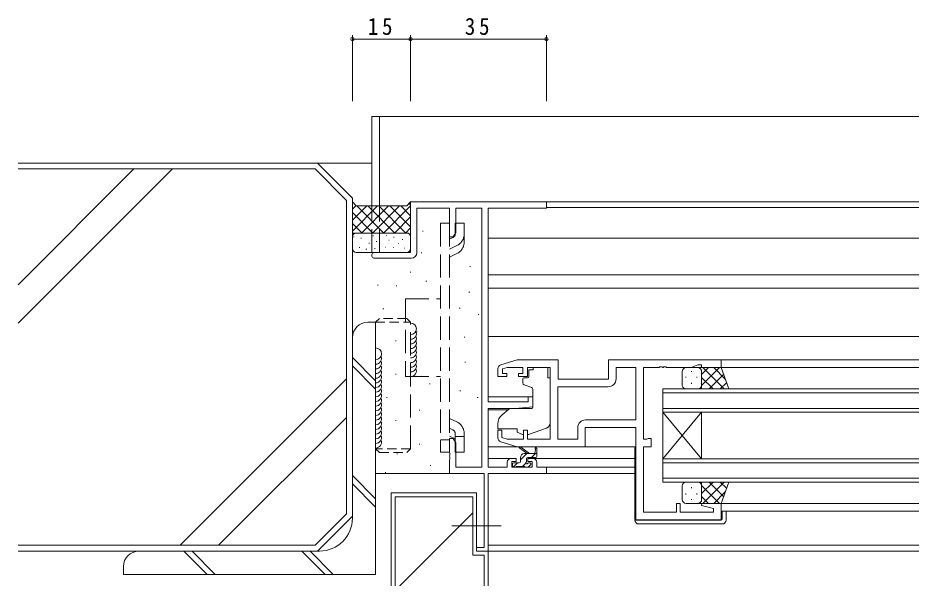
# Model space of a CAD drawing. Units: millimetres, scale not verified. Extents: x -594 to 539, y -420 to 386.
# Drawn here: x -168.8 to 63.3, y -185.9 to -41.3 of the extents above; entities that cross this region are included whole.
import ezdxf

# ---------------------------------------------------------------- set-up
doc = ezdxf.new("R2010")
doc.units = ezdxf.units.MM
doc.header["$LTSCALE"] = 2
for name, pattern in [('CHAIN2', [12, 9, -1, 1, -1]), ('DASHED1', [1.8, 1.2, -0.6]), ('DASHED3', [4, 3, -1])]:
    doc.linetypes.add(name, pattern=pattern)
for name, color, linetype, lineweight in [('0-3_YKK_11', 7, 'Continuous', 9), ('0-4_YKK_12', 2, 'Continuous', 9), ('0-5_YKK_13', 4, 'Continuous', 9), ('0-6_YKK_D', 6, 'Continuous', 9), ('0-7_YSS_K', 3, 'Continuous', 9), ('0-8_YSS_KE', 3, 'Continuous', 9)]:
    doc.layers.add(name, color=color, linetype=linetype, lineweight=lineweight)
doc.styles.add('ＭＳ ゴシック', font='')
doc.styles.get('ＭＳ ゴシック').set_extended_font_data('MS Gothic')

msp = doc.modelspace()

# ---------------------------------------------------------------- linework, layer by layer
at = {"layer": '0-3_YKK_11'}
for p, q in [((-67.692, -88.747), (-32.692, -88.747)), ((-67.692, -101.747), (-67.692, -88.747)), ((-66.062, -90.377), (-66.062, -101.747)), ((-57.692, -90.377), (-66.062, -90.377)), ((-57.692, -97.747), (-57.692, -90.377)), ((-56.062, -90.377), (-56.062, -96.655)), ((-49.322, -90.377), (-56.062, -90.377)), ((-49.322, -157.117), (-49.322, -90.377)), ((-47.692, -90.377), (-47.692, -140.247)), ((-32.692, -90.377), (-47.692, -90.377)), ((-32.692, -88.747), (-32.692, -90.377)), ((-56.062, -96.655), (-56.692, -97.747)), ((-56.692, -97.747), (-57.692, -97.747)), ((-76.942, -101.747), (-67.692, -101.747)), ((-67.562, -103.247), (-76.942, -103.247)), ((-44.479, -130.733), (-40.192, -129.447)), ((-40.192, -129.447), (-29.692, -129.447)), ((-29.692, -129.447), (-29.692, -134.447)), ((-16.692, -134.447), (-16.692, -129.447)), ((-16.692, -129.447), (12.308, -129.447)), ((12.308, -129.447), (12.308, -131.447)), ((-45.192, -133.747), (-45.192, -131.691)), ((-42.797, -131.377), (-43.992, -131.735)), ((-43.992, -131.735), (-43.992, -132.947)), ((-38.792, -131.377), (-42.797, -131.377)), ((-38.792, -132.947), (-38.792, -131.377)), ((-37.592, -131.377), (-37.592, -133.747)), ((-31.692, -131.377), (-37.592, -131.377)), ((-31.692, -149.917), (-31.692, -131.377)), ((-14.762, -131.377), (-14.762, -134.377)), ((-9.692, -131.377), (-14.762, -131.377)), ((-9.692, -144.917), (-9.692, -131.377)), ((-7.692, -131.377), (-7.692, -149.917)), ((-3.65, -131.377), (-7.692, -131.377)), ((-3.467, -131.257), (-3.65, -131.377)), ((-2.917, -131.257), (-3.467, -131.257)), ((-2.733, -131.377), (-2.917, -131.257)), ((-2.65, -131.377), (-2.733, -131.377)), ((-2.467, -131.257), (-2.65, -131.377)), ((-1.917, -131.257), (-2.467, -131.257)), ((-1.733, -131.377), (-1.917, -131.257)), ((4.577, -131.377), (-1.733, -131.377)), ((6.308, -130.747), (4.577, -131.377)), ((7.308, -130.747), (6.308, -130.747)), ((7.308, -131.447), (7.308, -130.747)), ((12.308, -131.447), (7.308, -131.447)), ((-42.892, -133.747), (-45.192, -133.747)), ((-43.992, -132.947), (-42.892, -132.947)), ((-42.892, -132.947), (-42.892, -133.747)), ((-39.892, -132.947), (-38.792, -132.947)), ((-39.892, -133.747), (-39.892, -132.947)), ((-37.592, -133.747), (-39.892, -133.747)), ((-29.692, -134.447), (-16.692, -134.447)), ((-16.762, -136.377), (-29.762, -136.377)), ((-29.762, -136.377), (-29.762, -149.917)), ((-29.762, -136.377), (-29.762, -149.917)), ((-37.392, -138.947), (-36.192, -138.947)), ((-37.392, -140.247), (-37.392, -138.947)), ((-36.192, -138.947), (-36.192, -141.553)), ((-47.692, -140.247), (-37.392, -140.247)), ((-36.192, -141.553), (-40.692, -141.947)), ((-47.692, -141.947), (-47.692, -157.117)), ((-40.692, -141.947), (-47.692, -141.947)), ((-22.622, -144.917), (-9.692, -144.917)), ((-45.192, -147.547), (-44.192, -147.547)), ((-45.192, -149.603), (-45.192, -147.547)), ((-44.192, -147.547), (-44.192, -149.498)), ((-38.592, -147.547), (-37.592, -147.547)), ((-38.592, -149.917), (-38.592, -147.547)), ((-37.592, -147.547), (-37.592, -149.917)), ((-24.622, -149.917), (-24.622, -146.917)), ((-22.692, -146.847), (-22.692, -151.847)), ((-9.692, -146.847), (-22.692, -146.847)), ((-9.692, -170.647), (-9.692, -146.847)), ((-57.692, -149.747), (-56.692, -149.747)), ((-57.692, -153.288), (-57.692, -149.747)), ((-56.692, -149.747), (-56.062, -150.838)), ((-56.062, -150.838), (-56.062, -157.117)), ((-40.192, -151.847), (-44.479, -150.56)), ((-44.192, -149.498), (-42.797, -149.917)), ((-42.797, -149.917), (-38.592, -149.917)), ((-37.592, -149.917), (-31.692, -149.917)), ((-29.762, -149.917), (-24.622, -149.917)), ((-7.692, -149.917), (-6.819, -149.917)), ((-6.819, -149.917), (-6.655, -149.832)), ((-6.655, -149.832), (-6.492, -149.747)), ((-6.492, -149.747), (-5.692, -149.747)), ((-5.692, -149.747), (-5.692, -151.847)), ((-22.692, -151.847), (-40.192, -151.847)), ((-7.692, -151.847), (-7.692, -168.717)), ((-5.692, -151.847), (-7.692, -151.847)), ((-57.572, -153.472), (-57.692, -153.288)), ((-57.692, -154.205), (-57.572, -154.022)), ((-57.692, -154.288), (-57.692, -154.205)), ((-57.572, -154.472), (-57.692, -154.288)), ((-57.692, -155.205), (-57.572, -155.022)), ((-57.692, -158.747), (-57.692, -155.205)), ((-57.572, -154.022), (-57.572, -153.472)), ((-57.572, -155.022), (-57.572, -154.472)), ((-41.792, -154.847), (-40.492, -154.847)), ((-40.492, -154.847), (-40.492, -155.647)), ((-37.492, -154.847), (-36.192, -154.847)), ((-37.492, -155.647), (-37.492, -154.847)), ((-56.062, -157.117), (-49.322, -157.117)), ((-47.692, -157.117), (-42.792, -157.117)), ((-42.792, -157.117), (-42.792, -155.847)), ((-41.592, -155.647), (-41.592, -157.117)), ((-40.492, -155.647), (-41.592, -155.647)), ((-41.592, -157.117), (-36.392, -157.117)), ((-36.392, -155.647), (-37.492, -155.647)), ((-36.392, -157.117), (-36.392, -155.647)), ((-35.192, -155.847), (-35.192, -157.117)), ((-35.192, -157.117), (-32.692, -157.117)), ((-32.692, -157.117), (-32.692, -158.747)), ((-48.692, -158.747), (-57.692, -158.747)), ((-48.692, -177.847), (-48.692, -158.747)), ((-47.692, -158.747), (-47.692, -178.747)), ((-32.692, -158.747), (-47.692, -158.747)), ((0.808, -166.447), (1.808, -166.447)), ((0.808, -168.717), (0.808, -166.447)), ((1.808, -166.447), (1.808, -168.717)), ((7.279, -166.969), (7.348, -166.447)), ((10.378, -167.799), (7.279, -166.969)), ((7.348, -166.447), (12.308, -166.447)), ((12.308, -166.447), (12.308, -170.647)), ((-7.692, -168.717), (0.808, -168.717)), ((1.808, -168.717), (10.378, -168.717)), ((10.378, -168.717), (10.378, -167.799)), ((12.308, -170.647), (-9.692, -170.647)), ((-50.692, -177.847), (-48.692, -177.847)), ((-50.692, -178.747), (-50.692, -177.847)), ((-47.692, -178.747), (-50.692, -178.747))]:
    msp.add_line(p, q, dxfattribs=at)
for centre, radius, start, end in [((-76.942, -102.497), 0.75, 89.99998, 270), ((-67.562, -101.747), 1.5, 270, 359.99998), ((-44.192, -131.691), 1, 106.69925, 180.00003), ((-16.762, -134.377), 2, 270, 359.99998), ((-22.622, -146.917), 2, 90, 179.99998), ((-44.192, -149.603), 1, 179.99995, 253.30074), ((-41.792, -155.847), 1, 90, 179.99998), ((-36.192, -155.847), 1, 0, 89.99998)]:
    msp.add_arc(centre, radius, start, end, dxfattribs=at)
at = {"layer": '0-4_YKK_12'}
for p, q in [((63.308, -66.747), (-77.692, -66.747)), ((-77.692, -89.747), (-77.692, -66.747)), ((-75.692, -89.747), (-75.692, -66.747)), ((63.308, -88.747), (-32.992, -88.747)), ((63.308, -90.147), (-32.692, -90.147)), ((63.308, -98.047), (-47.692, -98.047)), ((63.308, -107.547), (-47.692, -107.547)), ((63.308, -110.947), (-47.692, -110.947)), ((63.308, -123.447), (-47.692, -123.447)), ((63.308, -129.447), (12.008, -129.447)), ((63.308, -131.447), (11.808, -131.447)), ((-2.691, -136.945), (-2.691, -142.945)), ((63.308, -136.945), (-2.691, -136.945)), ((-36.192, -138.947), (-47.692, -138.947)), ((-2.691, -137.945), (63.308, -137.945)), ((-42.569, -142.347), (-47.692, -142.347)), ((63.308, -141.945), (-2.691, -141.945)), ((-2.691, -142.945), (7.309, -154.945)), ((-2.691, -154.945), (7.309, -142.945)), ((-2.691, -154.945), (-2.691, -142.945)), ((-2.691, -142.945), (63.308, -142.945)), ((7.309, -154.945), (7.309, -142.945)), ((-41.792, -154.847), (-47.692, -154.847)), ((-9.892, -154.847), (-36.192, -154.847)), ((-2.691, -154.945), (-2.691, -160.945)), ((63.308, -154.945), (-2.691, -154.945)), ((-9.892, -157.117), (-32.992, -157.117)), ((-2.691, -155.945), (63.308, -155.945)), ((-9.892, -158.747), (-32.992, -158.747)), ((63.308, -159.945), (-2.691, -159.945)), ((-2.691, -160.945), (63.308, -160.945)), ((63.308, -166.447), (11.808, -166.447)), ((63.308, -168.447), (12.308, -168.447)), ((63.308, -178.747), (-47.992, -178.747)), ((63.308, -177.247), (-47.692, -177.247))]:
    msp.add_line(p, q, dxfattribs=at)
at = {"layer": '0-4_YKK_12', "linetype": 'DASHED3'}
for p, q in [((-77.692, -101.747), (-77.692, -89.747)), ((-75.692, -101.747), (-75.692, -89.747))]:
    msp.add_line(p, q, dxfattribs=at)
at = {"layer": '0-5_YKK_13', "linetype": 'DASHED3'}
for p, q in [((-59.992, -94.247), (-59.992, -153.247)), ((-57.692, -94.247), (-59.992, -94.247)), ((-57.692, -94.247), (-57.692, -153.247)), ((-53.892, -94.247), (-56.192, -94.247)), ((-56.192, -97.02), (-56.192, -94.247)), ((-53.892, -97.02), (-53.892, -94.247)), ((-53.892, -99.078), (-53.892, -96.541)), ((-57.692, -98.363), (-56.764, -97.923)), ((-55.78, -100.002), (-57.692, -100.907)), ((-55.797, -102.069), (-57.692, -102.953)), ((-68.992, -113.747), (-68.992, -133.747)), ((-68.992, -113.747), (-59.992, -113.747)), ((-68.992, -133.747), (-59.992, -133.747)), ((-55.797, -145.424), (-57.692, -144.54)), ((-57.692, -147.078), (-56.769, -147.508)), ((-56.192, -148.415), (-56.192, -153.247)), ((-53.892, -148.415), (-53.892, -150.952)), ((-57.692, -150.071), (-59.992, -150.071)), ((-57.692, -149.131), (-56.192, -149.841)), ((-53.892, -149.19), (-56.192, -149.19)), ((-53.892, -150.952), (-53.892, -153.247)), ((-57.692, -153.247), (-59.992, -153.247)), ((-53.892, -153.247), (-56.192, -153.247))]:
    msp.add_line(p, q, dxfattribs=at)
at = {"layer": '0-5_YKK_13'}
for p, q in [((-37.262, -133.047), (-37.262, -132.047)), ((-36.092, -132.047), (-37.262, -132.047)), ((-36.092, -131.377), (-36.092, -132.047)), ((-36.092, -131.377), (-32.292, -131.377)), ((-32.292, -131.377), (-32.292, -132.047)), ((-32.292, -133.047), (-32.292, -132.047)), ((3.308, -131.448), (6.308, -131.448)), ((12.308, -131.448), (6.308, -131.448)), ((7.308, -133.24), (9.1, -131.448)), ((7.308, -136.068), (11.928, -131.448)), ((7.577, -131.448), (13.077, -136.948)), ((10.405, -131.448), (13.366, -134.409)), ((14.273, -136.948), (12.308, -131.448)), ((-38.792, -134.347), (-38.792, -135.397)), ((-37.562, -134.047), (-38.492, -134.047)), ((-37.262, -133.047), (-37.262, -133.747)), ((-32.292, -134.047), (-32.292, -133.047)), ((-32.292, -134.047), (-31.692, -134.047)), ((-31.692, -145.602), (-31.692, -134.047)), ((2.308, -135.948), (2.308, -132.448)), ((3.257, -133.783), (3.257, -133.983)), ((4.672, -132.368), (4.672, -132.568)), ((6.087, -133.783), (6.087, -133.983)), ((7.308, -132.448), (7.308, -136.048)), ((7.308, -132.848), (7.308, -136.948)), ((7.308, -134.008), (10.248, -136.948)), ((9.257, -136.948), (12.953, -133.252)), ((-38.463, -135.866), (-36.462, -136.594)), ((6.308, -136.948), (3.308, -136.948)), ((4.672, -135.398), (4.672, -135.598)), ((6.087, -136.948), (14.273, -136.948)), ((7.308, -136.836), (7.42, -136.948)), ((12.085, -136.948), (13.697, -135.336)), ((-36.192, -137.043), (-36.192, -141.649)), ((-42.429, -142.229), (-44.12, -143.649)), ((-36.409, -141.949), (-41.795, -141.996)), ((-45.192, -145.947), (-45.192, -147.247)), ((-45.192, -147.247), (-40.192, -147.247)), ((-40.192, -147.247), (-40.192, -147.547)), ((-40.192, -147.547), (-40.192, -148.044)), ((-38.885, -148.653), (-40.192, -148.044)), ((-37.32, -148.687), (-32.682, -147.013)), ((-40.118, -151.847), (-47.692, -151.847)), ((-37.692, -153.617), (-39.511, -152.216)), ((-37.092, -153.617), (-39.31, -151.934)), ((-35.492, -152.49), (-35.69, -153.617)), ((-35.192, -154.317), (-35.192, -152.317)), ((-23.192, -151.847), (-9.692, -151.847)), ((-9.892, -152.147), (-9.892, -170.447)), ((-9.692, -152.147), (-9.892, -152.147)), ((-37.769, -153.617), (-39.392, -155.24)), ((-39.392, -155.717), (-39.392, -154.617)), ((-38.392, -153.617), (-35.192, -153.617)), ((-37.792, -155.556), (-37.792, -154.917)), ((-37.492, -154.617), (-35.492, -154.617)), ((-35.524, -153.617), (-36.524, -154.617)), ((-41.392, -156.317), (-41.392, -156.817)), ((-40.169, -156.017), (-41.233, -157.081)), ((-39.692, -156.017), (-41.092, -156.017)), ((-41.092, -157.117), (-40.592, -157.117)), ((-40.392, -156.917), (-38.292, -156.917)), ((-38.022, -156.115), (-38.824, -156.917)), ((-38.092, -157.117), (-37.492, -157.117)), ((-36.992, -156.017), (-37.331, -156.017)), ((-37.28, -157.029), (-36.78, -156.529)), ((2.308, -161.946), (2.308, -165.447)), ((6.308, -160.947), (3.308, -160.947)), ((4.672, -162.497), (4.672, -162.297)), ((6.087, -160.947), (14.273, -160.947)), ((7.308, -165.047), (7.308, -160.947)), ((7.308, -163.886), (10.248, -160.947)), ((7.308, -161.058), (7.42, -160.947)), ((7.308, -161.826), (11.928, -166.447)), ((7.308, -165.447), (7.308, -161.847)), ((7.577, -166.447), (13.077, -160.947)), ((9.257, -160.947), (12.953, -164.642)), ((12.085, -160.947), (13.697, -162.558)), ((14.273, -160.947), (12.308, -166.447)), ((3.257, -164.112), (3.257, -163.912)), ((6.087, -164.112), (6.087, -163.912)), ((7.308, -164.655), (9.1, -166.447)), ((10.405, -166.447), (13.366, -163.486)), ((3.308, -166.447), (6.308, -166.447)), ((4.672, -165.527), (4.672, -165.327)), ((12.308, -166.447), (6.308, -166.447)), ((12.608, -168.447), (12.608, -170.447)), ((13.608, -170.747), (13.608, -168.447)), ((-9.892, -170.447), (-9.892, -170.747)), ((-9.392, -170.747), (-9.892, -170.747)), ((12.308, -170.747), (-9.392, -170.747)), ((-8.892, -171.747), (12.608, -171.747))]:
    msp.add_line(p, q, dxfattribs=at)
at = {"layer": '0-5_YKK_13', "linetype": 'CHAIN2'}
msp.add_line((-44.387, -172.247), (-57.033, -172.247), dxfattribs=at)
at = {"layer": '0-5_YKK_13', "linetype": 'DASHED3'}
for centre, radius, start, end in [((-57.192, -97.02), 1, 295.33087, 0), ((-57.192, -97.02), 3.3, 295.33087, 0), ((-57.192, -99.078), 3.3, 295, 0), ((-57.192, -148.415), 3.3, 0, 65), ((-57.192, -148.415), 1, 0, 65)]:
    msp.add_arc(centre, radius, start, end, dxfattribs=at)
at = {"layer": '0-5_YKK_13'}
for centre, radius, start, end in [((3.308, -132.448), 1, 89.99998, 179.99998), ((6.308, -132.448), 1, 359.99998, 89.99998), ((6.308, -132.448), 1, 359.99998, 89.99998), ((-38.492, -134.347), 0.3, 90, 180), ((-37.562, -133.747), 0.3, 270, 0), ((-38.292, -135.397), 0.5, 180, 250), ((-36.692, -137.043), 0.5, 0, 70), ((3.308, -135.948), 1, 179.99998, 269.99998), ((6.308, -135.948), 1, 269.99998, 359.99998), ((6.308, -135.948), 1, 269.99998, 359.99998), ((-42.192, -145.947), 3, 130, 180), ((-41.786, -142.995), 1, 90.5, 130), ((-36.492, -141.649), 0.3, 270.5, 0), ((-33.192, -145.602), 1.5, 289.85326, 0), ((-38.463, -147.747), 1, 245, 262.59306), ((-37.659, -147.747), 1, 273.88683, 289.85326), ((-39.492, -152.017), 0.2, 24.41711, 264.41711), ((-35.392, -152.317), 0.2, 0, 239.99998), ((-38.392, -154.617), 1, 90, 180), ((-37.492, -154.917), 0.3, 90, 180), ((-35.492, -154.317), 0.3, 270, 0), ((-41.092, -156.317), 0.3, 90, 180), ((-41.092, -156.817), 0.3, 180, 270), ((-40.592, -156.917), 0.2, 270, 0), ((-39.692, -155.717), 0.3, 270, 0), ((-38.092, -156.917), 0.2, 180, 270), ((-37.792, -156.017), 0.25, 123.05573, 326.94426), ((-38.092, -155.556), 0.3, 303.05573, 0), ((-37.331, -156.317), 0.3, 90, 146.94426), ((-37.492, -156.817), 0.3, 270, 314.99998), ((-36.992, -156.317), 0.3, 314.99998, 90), ((3.308, -161.947), 1, 90, 180), ((6.308, -161.947), 1, 0, 90), ((6.308, -161.947), 1, 0, 90), ((3.308, -165.447), 1, 180, 270), ((6.308, -165.447), 1, 270, 0), ((6.308, -165.447), 1, 270, 0), ((-8.892, -170.747), 1, 180, 270), ((12.308, -170.447), 0.3, 270, 0), ((12.608, -170.747), 1, 270, 0)]:
    msp.add_arc(centre, radius, start, end, dxfattribs=at)
at = {"layer": '0-6_YKK_D'}
for p, q in [((-82.692, -62.747), (-82.692, -45.747)), ((-67.692, -62.747), (-67.692, -45.747)), ((-67.692, -62.747), (-67.692, -45.747)), ((-32.692, -62.747), (-32.692, -45.747)), ((-82.692, -46.747), (-67.692, -46.747)), ((-67.692, -46.747), (-32.692, -46.747))]:
    msp.add_line(p, q, dxfattribs=at)
for centre in [(-82.692, -46.747), (-67.692, -46.747), (-67.692, -46.747), (-32.692, -46.747)]:
    msp.add_circle(centre, 0.425, dxfattribs=at)
at = {"layer": '0-7_YSS_K'}
for p, q in [((-77.692, -78.747), (-91.692, -78.747)), ((-168.846, -120.024), (-129.068, -80.247)), ((-168.846, -110.124), (-138.968, -80.247)), ((-168.846, -80.247), (-92.313, -80.247)), ((-84.192, -88.368), (-92.313, -80.247)), ((-84.192, -88.368), (-84.192, -169.125)), ((-82.692, -88.747), (-81.692, -89.747)), ((-79.005, -89.747), (-82.692, -93.433)), ((-76.177, -89.747), (-82.692, -96.261)), ((-81.834, -89.747), (-82.692, -90.604)), ((-68.692, -89.747), (-81.692, -89.747)), ((-74.55, -96.747), (-81.55, -89.747)), ((-73.349, -89.747), (-80.349, -96.747)), ((-71.721, -96.747), (-78.721, -89.747)), ((-70.52, -89.747), (-77.52, -96.747)), ((-70.52, -89.747), (-77.52, -96.747)), ((-68.893, -96.747), (-75.893, -89.747)), ((-67.692, -89.747), (-74.692, -96.747)), ((-67.692, -89.747), (-74.692, -96.747)), ((-67.692, -95.119), (-73.064, -89.747)), ((-67.692, -92.291), (-70.236, -89.747)), ((-67.692, -88.747), (-68.692, -89.747)), ((-67.692, -89.462), (-68.05, -89.104)), ((-77.378, -96.747), (-82.692, -91.433)), ((-67.692, -92.575), (-71.863, -96.747)), ((-80.206, -96.747), (-82.692, -94.261)), ((-68.692, -96.747), (-82.692, -96.747)), ((-77.208, -97.448), (-77.408, -97.448)), ((-73.923, -97.424), (-73.823, -97.424)), ((-73.923, -97.424), (-73.823, -97.424)), ((-67.692, -95.404), (-69.035, -96.747)), ((-64.421, -96.273), (-64.621, -96.273)), ((-82.692, -97.747), (-82.692, -100.747)), ((-82.193, -97.775), (-82.393, -97.775)), ((-80.354, -98.061), (-80.554, -98.061)), ((-78.27, -99.328), (-78.47, -99.328)), ((-76.391, -98.96), (-76.591, -98.96)), ((-73.273, -98.561), (-73.173, -98.561)), ((-72.054, -97.79), (-71.954, -97.79)), ((-70.835, -99.454), (-70.735, -99.454)), ((-69.819, -98.398), (-69.719, -98.398)), ((-67.692, -97.747), (-67.692, -100.747)), ((-68.692, -101.747), (-81.692, -101.747)), ((-80.763, -100.472), (-80.963, -100.472)), ((-79.006, -100.921), (-79.206, -100.921)), ((-76.799, -100.717), (-76.999, -100.717)), ((-74.166, -100.428), (-74.066, -100.428)), ((-72.216, -100.51), (-72.116, -100.51)), ((-69.332, -100.672), (-69.232, -100.672)), ((-64.779, -101.815), (-64.979, -101.815)), ((-52.265, -105.39), (-52.465, -105.39)), ((-67.639, -106.82), (-67.839, -106.82)), ((-76.041, -110.217), (-76.241, -110.217)), ((-71.214, -110.396), (-71.415, -110.396)), ((-63.527, -109.144), (-63.727, -109.144)), ((-52.443, -112.005), (-52.643, -112.005)), ((-74.611, -116.295), (-74.811, -116.295)), ((-54.946, -116.116), (-55.146, -116.116)), ((-50.12, -117.725), (-50.32, -117.725)), ((-76.692, -119.747), (-78.692, -119.747)), ((-76.692, -184.747), (-76.692, -119.747)), ((-66.03, -122.195), (-66.23, -122.195)), ((-82.692, -170.247), (-82.692, -123.747)), ((-71.393, -124.519), (-71.593, -124.519)), ((-53.695, -123.625), (-53.895, -123.625)), ((-82.692, -128.846), (-76.692, -134.846)), ((-82.692, -130.968), (-76.692, -136.968)), ((-53.516, -130.061), (-53.716, -130.061)), ((-127.073, -177.247), (-84.192, -134.365)), ((-71.393, -133.1), (-71.593, -133.1)), ((-62.633, -135.602), (-62.833, -135.602)), ((-73.717, -139.178), (-73.917, -139.178)), ((-54.768, -137.39), (-54.968, -137.39)), ((-50.298, -139.178), (-50.498, -139.178)), ((-65.315, -142.396), (-65.515, -142.396)), ((-117.174, -177.247), (-84.192, -144.264)), ((-71.393, -145.077), (-71.593, -145.077)), ((-65.315, -151.156), (-65.515, -151.156)), ((-71.036, -153.658), (-71.236, -153.658)), ((-62.455, -156.698), (-62.655, -156.698)), ((-82.692, -159.252), (-76.692, -165.252)), ((-57.692, -158.747), (-76.692, -158.747)), ((-74.075, -158.485), (-74.275, -158.485)), ((-82.692, -161.373), (-76.692, -167.373)), ((-71.692, -164.747), (-51.692, -164.747)), ((-71.692, -164.747), (-71.692, -207.747)), ((-51.692, -179.747), (-51.692, -164.747)), ((-84.192, -169.125), (-92.313, -177.247)), ((-51.692, -168.894), (-71.692, -188.894)), ((-168.846, -177.247), (-92.313, -177.247)), ((-91.192, -178.747), (-137.692, -178.747)), ((-126.129, -178.747), (-120.129, -184.747)), ((-124.008, -178.747), (-118.008, -184.747)), ((-95.724, -178.747), (-89.724, -184.747)), ((-93.602, -178.747), (-87.602, -184.747)), ((-51.692, -179.747), (-48.692, -179.747)), ((-48.692, -179.747), (-51.692, -179.747)), ((-48.692, -232.747), (-48.692, -179.747)), ((-48.692, -179.747), (-48.692, -206.247)), ((-141.692, -182.747), (-141.692, -184.747)), ((-141.692, -184.747), (-76.692, -184.747))]:
    msp.add_line(p, q, dxfattribs=at)
at = {"layer": '0-7_YSS_K', "linetype": 'DASHED1'}
for p, q in [((-75.692, -118.747), (-76.692, -119.747)), ((-76.692, -119.747), (-67.692, -119.746)), ((-68.692, -118.746), (-75.692, -118.747)), ((-67.692, -119.746), (-68.692, -118.746)), ((-67.692, -152.338), (-76.692, -152.339)), ((-76.692, -152.339), (-75.692, -153.339)), ((-68.692, -153.338), (-67.692, -152.338)), ((-75.692, -153.339), (-68.692, -153.338))]:
    msp.add_line(p, q, dxfattribs=at)
at = {"layer": '0-7_YSS_K', "linetype": 'DASHED3'}
for p, q in [((-76.692, -152.339), (-76.692, -119.747)), ((-67.692, -152.338), (-67.692, -119.746))]:
    msp.add_line(p, q, dxfattribs=at)
at = {"layer": '0-7_YSS_K'}
for centre, radius, start, end in [((-81.692, -97.747), 1, 90, 180), ((-68.692, -97.747), 1, 0, 90), ((-81.692, -100.747), 1, 180, 270), ((-68.692, -100.747), 1, 270, 0), ((-78.692, -123.747), 4, 90, 180), ((-67.692, -121.447), 1.5, 270.0015, 90.0015), ((-67.692, -122.647), 1.5, 270.0015, 23.57968), ((-67.692, -123.847), 1.5, 270.0015, 23.57968), ((-67.692, -125.047), 1.5, 270.0015, 23.57968), ((-76.692, -127.871), 1.5, 270, 90), ((-67.692, -126.247), 1.5, 270.0015, 23.57968), ((-67.692, -127.447), 1.5, 270.0015, 23.57968), ((-76.692, -129.071), 1.5, 270, 23.57817), ((-76.692, -130.271), 1.5, 270, 23.57817), ((-67.692, -128.647), 1.5, 270.0015, 23.57968), ((-67.692, -129.847), 1.5, 270.0015, 23.57968), ((-76.692, -131.471), 1.5, 270, 23.57817), ((-76.692, -132.671), 1.5, 270, 23.57817), ((-67.692, -131.047), 1.5, 270.0015, 23.57968), ((-67.692, -132.247), 1.5, 270.0015, 23.57968), ((-76.692, -133.871), 1.5, 270, 23.57817), ((-76.692, -135.071), 1.5, 270, 23.57817), ((-76.692, -136.271), 1.5, 270, 23.57817), ((-76.692, -137.471), 1.5, 270, 23.57817), ((-76.692, -138.671), 1.5, 270, 23.57817), ((-76.692, -139.871), 1.5, 270, 23.57817), ((-76.692, -141.071), 1.5, 270, 23.57817), ((-76.692, -142.271), 1.5, 270, 23.57817), ((-76.692, -143.471), 1.5, 270, 23.57817), ((-76.692, -144.671), 1.5, 270, 23.57817), ((-76.692, -145.871), 1.5, 270, 23.57817), ((-76.692, -147.071), 1.5, 270, 23.57817), ((-76.692, -148.271), 1.5, 270, 23.57817), ((-76.692, -149.471), 1.5, 270, 23.57817), ((-76.692, -150.671), 1.5, 270, 23.57817), ((-91.192, -170.247), 8.5, 270, 0), ((-137.692, -182.747), 4, 90, 180)]:
    msp.add_arc(centre, radius, start, end, dxfattribs=at)
at = {"layer": '0-8_YSS_KE'}
for p, q in [((-91.692, -78.747), (-168.846, -78.747)), ((-82.692, -87.747), (-91.692, -78.747)), ((-82.692, -87.747), (-82.692, -169.747)), ((-72.692, -163.747), (-50.692, -163.747)), ((-72.692, -208.747), (-72.692, -163.747)), ((-50.692, -163.747), (-50.692, -178.747)), ((-82.692, -169.747), (-91.692, -178.747)), ((-91.692, -178.747), (-168.846, -178.747)), ((-50.692, -178.747), (-47.692, -178.747)), ((-50.692, -178.747), (-47.692, -178.747)), ((-47.692, -178.747), (-47.692, -233.747)), ((-47.692, -178.747), (-47.692, -206.747))]:
    msp.add_line(p, q, dxfattribs=at)

# ---------------------------------------------------------------- texts
at = {"layer": '0-6_YKK_D', "color": 7, "char_height": 4.399, "attachment_point": 7, "style": 'ＭＳ ゴシック'}
for s, insert in [('\\T1.36;\\W0.9;15', (-78.712, -45.747)), ('\\T1.36;\\W0.9;35', (-53.712, -45.747))]:
    msp.add_mtext(s, dxfattribs=dict(at, insert=insert))

doc.saveas('drawing.dxf')
